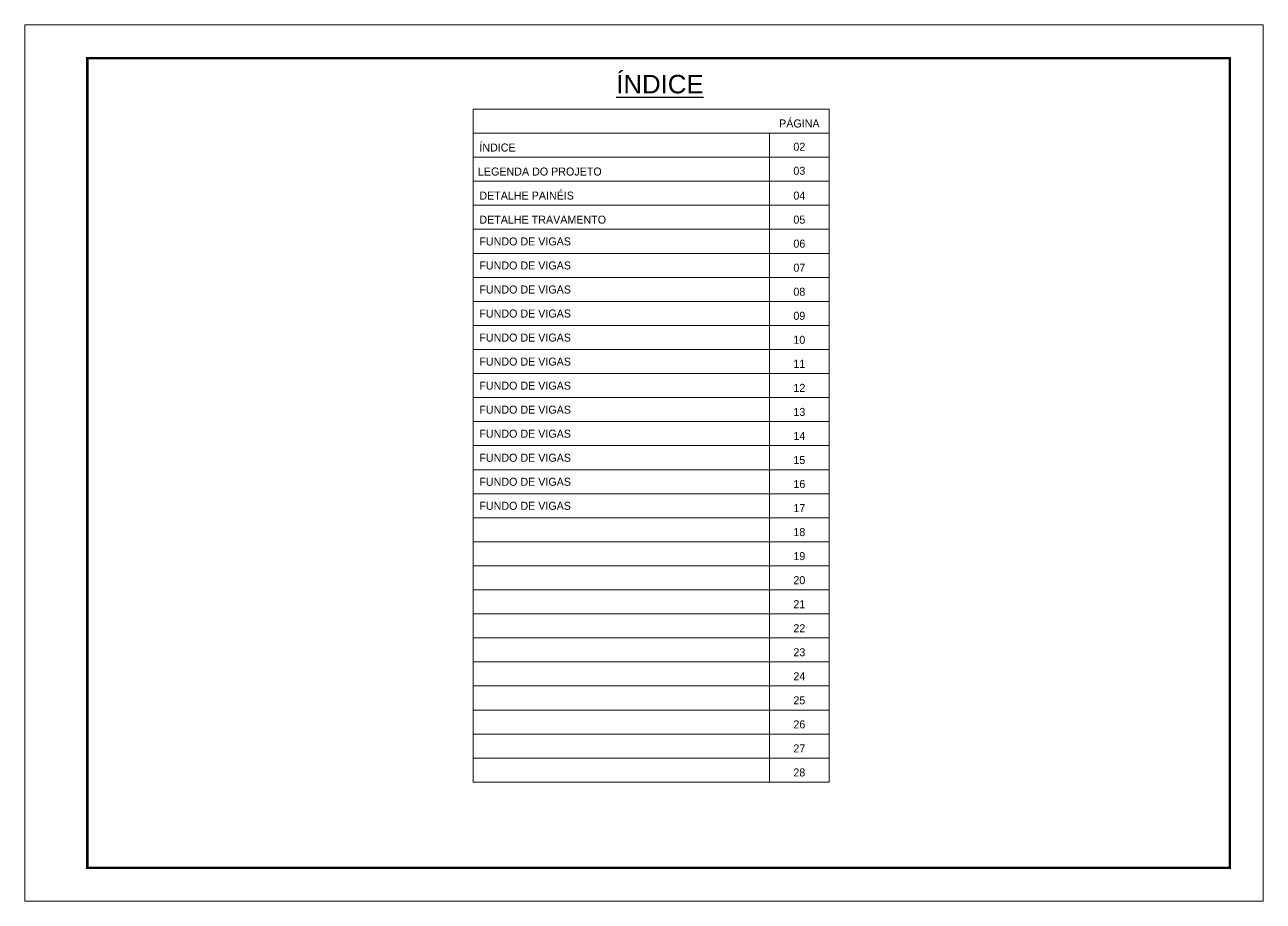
# Model space of a CAD drawing. Header units: millimetres. Extents: x 2437 to 8691, y -1523 to 4121.
# Drawn here: x 4022 to 5507, y 3071 to 4121 of the extents above; entities that cross this region are included whole.
import ezdxf
from ezdxf.enums import TextEntityAlignment as Align

# ---------------------------------------------------------------- set-up
doc = ezdxf.new("R2010")
doc.units = ezdxf.units.MM
doc.layers.add('CARIMBO', color=255, linetype='Continuous', lineweight=9)
doc.layers.add('Folhas', color=255, linetype='Continuous', lineweight=9)
doc.styles.add('ARIAL', font='arial.ttf')
doc.styles.add('Tecnologia', font='')
doc.styles.get('Tecnologia').set_extended_font_data('Forgotten Futurist')

msp = doc.modelspace()

# ---------------------------------------------------------------- linework, layer by layer
at = {"layer": 'CARIMBO'}
for p, q in [((4559.93, 4019.79), (4987.01, 4019.79)), ((4559.93, 4019.79), (4987.01, 4019.79)), ((4559.93, 4019.79), (4559.93, 3213.49)), ((4987.01, 4019.79), (4987.01, 3213.49)), ((4559.93, 3990.99), (4987.01, 3990.99)), ((4559.93, 3990.99), (4987.01, 3990.99)), ((4559.93, 3990.99), (4987.01, 3990.99)), ((4915.19, 3990.99), (4915.19, 3213.49)), ((4559.93, 3962.2), (4987.01, 3962.2)), ((4559.93, 3933.4), (4987.01, 3933.4)), ((4559.93, 3904.6), (4987.01, 3904.6)), ((4559.93, 3875.81), (4987.01, 3875.81)), ((4559.93, 3847.01), (4987.01, 3847.01)), ((4559.93, 3818.21), (4987.01, 3818.21)), ((4559.93, 3789.42), (4987.01, 3789.42)), ((4559.93, 3760.62), (4987.01, 3760.62)), ((4559.93, 3731.83), (4987.01, 3731.83)), ((4559.93, 3703.03), (4987.01, 3703.03)), ((4559.93, 3674.23), (4987.01, 3674.23)), ((4559.93, 3645.44), (4987.01, 3645.44)), ((4559.93, 3616.64), (4987.01, 3616.64)), ((4559.93, 3587.85), (4987.01, 3587.85)), ((4559.93, 3559.05), (4987.01, 3559.05)), ((4559.93, 3530.25), (4987.01, 3530.25)), ((4559.93, 3501.46), (4987.01, 3501.46)), ((4559.93, 3472.66), (4987.01, 3472.66)), ((4559.93, 3443.86), (4987.01, 3443.86)), ((4559.93, 3415.07), (4987.01, 3415.07)), ((4559.93, 3386.27), (4987.01, 3386.27)), ((4559.93, 3357.48), (4987.01, 3357.48)), ((4559.93, 3328.68), (4987.01, 3328.68)), ((4559.93, 3299.88), (4987.01, 3299.88)), ((4559.93, 3271.09), (4987.01, 3271.09)), ((4559.93, 3242.29), (4987.01, 3242.29)), ((4559.93, 3213.49), (4987.01, 3213.49))]:
    msp.add_line(p, q, dxfattribs=at)
at = {"layer": 'Folhas'}
msp.add_lwpolyline([(4022.34, 3070.84), (5507.34, 3070.84), (5507.34, 4120.84), (4022.34, 4120.84)], close=True, dxfattribs=at)
at = {"layer": 'Folhas', "color": 30, "const_width": 3}
msp.add_lwpolyline([(4097.34, 3110.84), (5467.34, 3110.84), (5467.34, 4080.84), (4097.34, 4080.84)], close=True, dxfattribs=at)

# ---------------------------------------------------------------- texts
at = {"color": 0, "linetype": 'Continuous', "ltscale": 5, "style": 'ARIAL'}
msp.add_text('%%UÍNDICE', height=22.118, dxfattribs=at).set_placement((4783.92, 4038.69), align=Align.CENTER)
at = {"layer": 'CARIMBO', "style": 'Tecnologia'}
for s, p in [('PÁGINA', (4951.1, 3997.8)), ('02', (4951.1, 3969.97)), ('03', (4951.1, 3941.17)), ('04', (4951.1, 3911.41)), ('05', (4951.1, 3882.61)), ('06', (4951.1, 3853.82)), ('07', (4951.1, 3825.02)), ('08', (4951.1, 3796.23)), ('09', (4951.1, 3767.43)), ('10', (4951.1, 3738.63)), ('11', (4951.1, 3709.84)), ('12', (4951.1, 3681.04)), ('13', (4951.1, 3652.24)), ('14', (4951.1, 3623.45)), ('15', (4951.1, 3594.65)), ('16', (4951.1, 3565.86)), ('17', (4951.1, 3537.06)), ('18', (4951.1, 3508.26)), ('19', (4951.1, 3479.47)), ('20', (4951.1, 3450.67)), ('21', (4951.1, 3421.87)), ('22', (4951.1, 3393.08)), ('23', (4951.1, 3364.28)), ('24', (4951.1, 3335.49)), ('25', (4951.1, 3306.69)), ('26', (4951.1, 3277.89)), ('27', (4951.1, 3249.1)), ('28', (4951.1, 3220.3))]:
    msp.add_text(s, height=9.599, dxfattribs=at).set_placement(p, align=Align.CENTER)
for s, height, p in [('ÍNDICE', 9.599, (4567.43, 3969)), ('LEGENDA DO PROJETO', 9.5987, (4565.72, 3940.21)), ('DETALHE PAINÉIS', 9.5987, (4567.43, 3911.41)), ('DETALHE TRAVAMENTO', 9.5987, (4567.43, 3882.61)), ('FUNDO DE VIGAS', 9.5987, (4567.43, 3856.49)), ('FUNDO DE VIGAS', 9.5987, (4567.43, 3827.7)), ('FUNDO DE VIGAS', 9.5987, (4567.43, 3798.9)), ('FUNDO DE VIGAS', 9.5987, (4567.43, 3770.11)), ('FUNDO DE VIGAS', 9.5987, (4567.43, 3741.31)), ('FUNDO DE VIGAS', 9.5987, (4567.43, 3712.51)), ('FUNDO DE VIGAS', 9.5987, (4567.43, 3683.72)), ('FUNDO DE VIGAS', 9.5987, (4567.43, 3654.92)), ('FUNDO DE VIGAS', 9.5987, (4567.43, 3626.12)), ('FUNDO DE VIGAS', 9.5987, (4567.43, 3597.33)), ('FUNDO DE VIGAS', 9.5987, (4567.43, 3568.53)), ('FUNDO DE VIGAS', 9.5987, (4567.43, 3539.74))]:
    msp.add_text(s, height=height, dxfattribs=at).set_placement(p)

doc.saveas('drawing.dxf')
